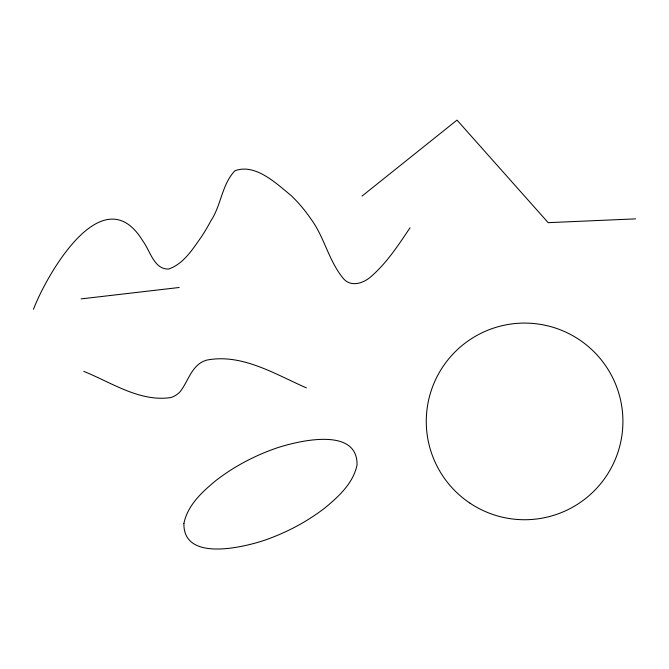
<?xml version="1.0" encoding="UTF-8"?>
<svg xmlns="http://www.w3.org/2000/svg" width="669" height="669" viewBox="0 0 669 669"><rect width="100%" height="100%" fill="white"/><g stroke="black" fill="none" stroke-linecap="round" stroke-linejoin="round"><path stroke-width="1" d="M33.45 309.312C46.696 274.658 103.168 175.203 143.015 241.258C150.249 250.842 153.945 269.448 168.621 269.063C183.967 263.77 192.981 248.625 201.954 236.048A209.982 209.982 0 0 0 210.902 220.787C221.238 205.316 221.865 184.301 234.928 170.779C255.382 163.002 276.824 183.883 291.358 195.758A146.728 146.728 0 0 1 310.734 218.704C324.59 237.286 328.763 261.462 343.874 279.124C351.794 287.545 364.254 282.887 371.571 276.13C387.125 262.415 398.582 244.879 410.03 227.769M362.038 196.076L457.011 120.102L548.179 222.668L635.55 218.872M81.125 298.892L179.192 287.494M83.801 371.37C111.405 382.467 139.871 402.261 170.896 397.553A20.906 20.906 0 0 0 180.212 391.599C188.599 380.803 191.802 364.388 206.671 360.123C241.935 353.19 275.369 374.356 306.444 387.895M183.891 523.459C183.206 561.91 242.513 547.476 263.921 540.477C285.872 532.925 306.728 522.029 325.084 507.788C338.782 496.457 353.383 483.093 357.037 464.913C357.731 426.454 298.424 440.888 277.016 447.896C255.065 455.438 234.209 466.343 215.844 480.585C202.155 491.907 187.554 505.271 183.891 523.459M469.939 503.138A98.318 98.318 0 0 0 622.705 427.876A98.318 98.318 0 0 0 481.145 333.212A98.318 98.318 0 0 0 469.939 503.138"/></g></svg>
